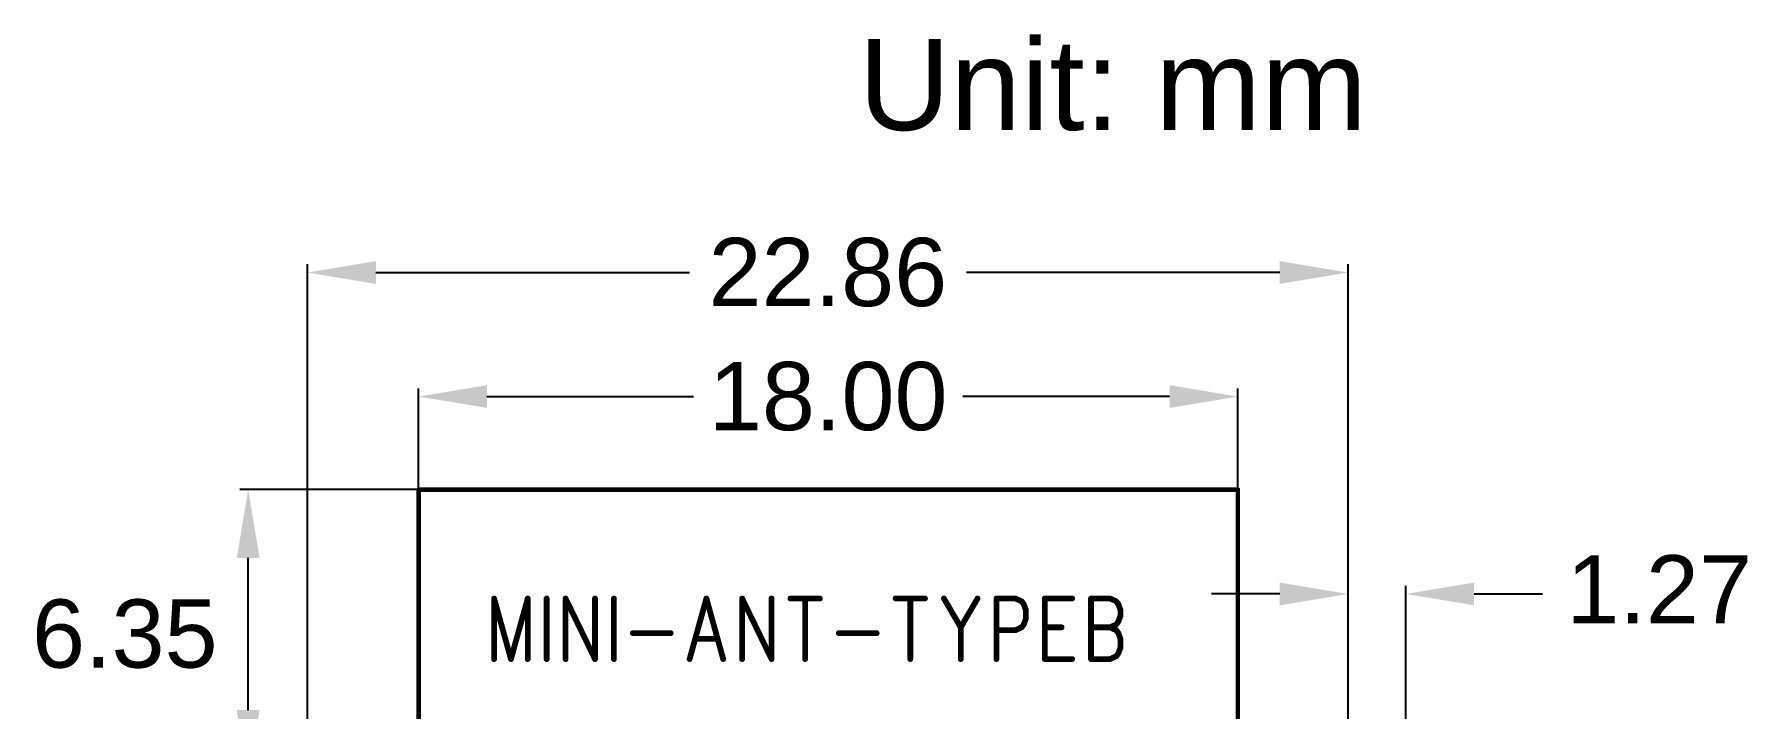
# Model space of a CAD drawing. Extents: x 17.8 to 58.4, y 21 to 93.6.
# Drawn here: x 20.66 to 58.35, y 78.73 to 93.56 of the extents above; entities that cross this region are included whole.
import ezdxf

# ---------------------------------------------------------------- set-up
doc = ezdxf.new("R2010")
doc.units = 0
doc.header["$MEASUREMENT"] = 0
doc.layers.get('0').update_dxf_attribs({"linetype": 'CONTINUOUS'})
doc.layers.get('Defpoints').update_dxf_attribs({"linetype": 'CONTINUOUS'})
doc.layers.add('SILKTOP_PHO', color=251, linetype='CONTINUOUS')
doc.styles.get("Standard").update_dxf_attribs({"font": 'arial.ttf'})
doc.dimstyles.get("Standard").update_dxf_attribs({"dimtxt": 1.5, "dimasz": 1.5, "dimexe": 0.18, "dimexo": 0, "dimgap": 0.5, "dimtad": 0, "dimtih": 1, "dimtoh": 1, "dimzin": 0, "dimdsep": 46, "dimtxsty": 'Standard', "dimcen": 0.09, "dimadec": 0, "dimazin": 0, "dimtfac": 1, "dimtofl": 0, "dimtmove": 2, "dimatfit": 3, "dimfxl": 1, "dimtolj": 1, "dimtzin": 0, "dimarcsym": 0})

# ---------------------------------------------------------------- blocks, each defined once
blk = doc.blocks.new('ROUND_32')
at = {"const_width": 0.0635}
blk.add_lwpolyline([(-0.03175, 0, 1), (0.03175, 0, 1)], format="xyb", close=True, dxfattribs=at)
blk = doc.blocks.new('ROUND_33')
at = {"const_width": 0.0508}
blk.add_lwpolyline([(-0.0254, 0, 1), (0.0254, 0, 1)], format="xyb", close=True, dxfattribs=at)
blk = doc.blocks.new('*D65')
at = {"color": 0, "linetype": 'Continuous', "lineweight": -2}
for p, q in [((49.53, 75.625), (49.53, 81.434)), ((50.8, 76.668), (50.8, 81.434)), ((48.03, 81.254), (46.53, 81.254)), ((52.3, 81.254), (53.8, 81.254))]:
    blk.add_line(p, q, dxfattribs=at)
at = {"color": 0, "linetype": 'Continuous'}
for points in [[(48.03, 81.504), (48.03, 81.004), (49.53, 81.254)], [(52.3, 81.504), (52.3, 81.004), (50.8, 81.254)]]:
    blk.add_solid(points, dxfattribs=at)
at = {"layer": 'Defpoints', "color": 0, "linetype": 'Continuous'}
for p in [(50.8, 81.254), (50.8, 76.668), (49.53, 75.625)]:
    blk.add_point(p, dxfattribs=at)
at = {"color": 0, "linetype": 'Continuous', "insert": (56.366, 81.355), "char_height": 1.5, "attachment_point": 5}
blk.add_mtext('\\A1;1.27', dxfattribs=at)
blk = doc.blocks.new('*D66')
at = {"color": 0, "linetype": 'Continuous', "lineweight": -2}
for p, q in [((26.67, 75.737), (26.67, 88.502)), ((28.17, 88.322), (35.057, 88.322)), ((48.03, 88.322), (41.143, 88.322)), ((49.53, 75.625), (49.53, 88.502))]:
    blk.add_line(p, q, dxfattribs=at)
at = {"color": 0, "linetype": 'Continuous'}
for points in [[(28.17, 88.572), (28.17, 88.072), (26.67, 88.322)], [(48.03, 88.572), (48.03, 88.072), (49.53, 88.322)]]:
    blk.add_solid(points, dxfattribs=at)
at = {"layer": 'Defpoints', "color": 0, "linetype": 'Continuous'}
for p in [(26.67, 88.322), (26.67, 75.737), (49.53, 75.625)]:
    blk.add_point(p, dxfattribs=at)
at = {"color": 0, "linetype": 'Continuous', "insert": (38.1, 88.322), "char_height": 1.5, "attachment_point": 5}
blk.add_mtext('\\A1;22.86', dxfattribs=at)
blk = doc.blocks.new('*D67')
at = {"color": 0, "linetype": 'Continuous', "lineweight": -2}
for p, q in [((29.108, 80.152), (29.108, 85.774)), ((30.608, 85.594), (35.151, 85.594)), ((45.608, 85.594), (41.066, 85.594)), ((47.108, 80.152), (47.108, 85.774))]:
    blk.add_line(p, q, dxfattribs=at)
at = {"color": 0, "linetype": 'Continuous'}
for points in [[(30.608, 85.844), (30.608, 85.344), (29.108, 85.594)], [(45.608, 85.844), (45.608, 85.344), (47.108, 85.594)]]:
    blk.add_solid(points, dxfattribs=at)
at = {"layer": 'Defpoints', "color": 0, "linetype": 'Continuous'}
for p in [(47.108, 85.594), (29.108, 80.152), (47.108, 80.152)]:
    blk.add_point(p, dxfattribs=at)
at = {"color": 0, "linetype": 'Continuous', "insert": (38.108, 85.594), "char_height": 1.5, "attachment_point": 5}
blk.add_mtext('\\A1;18.00', dxfattribs=at)
blk = doc.blocks.new('*D69')
at = {"color": 0, "linetype": 'Continuous', "lineweight": -2}
for p, q in [((38.108, 83.547), (25.183, 83.547)), ((25.363, 78.7), (25.363, 82.047)), ((25.932, 77.2), (25.183, 77.2))]:
    blk.add_line(p, q, dxfattribs=at)
at = {"color": 0, "linetype": 'Continuous'}
for points in [[(25.113, 82.047), (25.613, 82.047), (25.363, 83.547)], [(25.113, 78.7), (25.613, 78.7), (25.363, 77.2)]]:
    blk.add_solid(points, dxfattribs=at)
at = {"layer": 'Defpoints', "color": 0, "linetype": 'Continuous'}
for p in [(25.363, 83.547), (38.108, 83.547), (25.932, 77.2)]:
    blk.add_point(p, dxfattribs=at)
at = {"color": 0, "linetype": 'Continuous', "insert": (22.653, 80.373), "char_height": 1.5, "attachment_point": 5}
blk.add_mtext('\\A1;6.35', dxfattribs=at)

msp = doc.modelspace()

# ---------------------------------------------------------------- linework, layer by layer
at = {"layer": 'SILKTOP_PHO'}
for points, const_width in [([(29.1084, 76.757022), (29.1084, 83.54695)], 0.1016), ([(29.1084, 83.54695), (47.108364, 83.54695)], 0.1016), ([(47.108364, 83.54695), (47.108364, 76.757022)], 0.1016), ([(30.76702, 81.154778), (30.76702, 79.821278)], 0.127), ([(30.76702, 81.154778), (31.13659, 79.821278)], 0.127), ([(31.505906, 81.154778), (31.13659, 79.821278)], 0.127), ([(31.505906, 81.154778), (31.505906, 79.821278)], 0.127), ([(31.92145, 81.154778), (31.92145, 79.821278)], 0.127), ([(32.337248, 81.154778), (32.337248, 79.821278)], 0.127), ([(32.337248, 81.154778), (32.983678, 79.821278)], 0.127), ([(32.983678, 81.154778), (32.983678, 79.821278)], 0.127), ([(33.399476, 81.154778), (33.399476, 79.821278)], 0.127), ([(35.431476, 81.154778), (35.061906, 79.821278)], 0.127), ([(35.431476, 81.154778), (35.800792, 79.821278)], 0.127), ([(36.21659, 81.154778), (36.21659, 79.821278)], 0.127), ([(36.21659, 81.154778), (36.86302, 79.821278)], 0.127), ([(36.86302, 81.154778), (36.86302, 79.821278)], 0.127), ([(37.278564, 81.154778), (37.925248, 81.154778)], 0.127), ([(37.601906, 81.154778), (37.601906, 79.821278)], 0.127), ([(39.587678, 81.154778), (40.234362, 81.154778)], 0.127), ([(39.91102, 81.154778), (39.91102, 79.821278)], 0.127), ([(40.649906, 81.154778), (41.019476, 80.519778)], 0.127), ([(41.388792, 81.154778), (41.019476, 80.519778)], 0.127), ([(41.80459, 81.154778), (41.80459, 79.821278)], 0.127), ([(41.80459, 81.154778), (42.220134, 81.154778)], 0.127), ([(42.220134, 81.154778), (42.358564, 81.091278)], 0.127), ([(42.358564, 81.091278), (42.404792, 81.027778)], 0.127), ([(42.404792, 81.027778), (42.45102, 80.900778)], 0.127), ([(42.866564, 81.154778), (42.866564, 79.821278)], 0.127), ([(42.866564, 81.154778), (43.46702, 81.154778)], 0.127), ([(43.882564, 81.154778), (43.882564, 79.821278)], 0.127), ([(43.882564, 81.154778), (44.298362, 81.154778)], 0.127), ([(44.298362, 81.154778), (44.436792, 81.091278)], 0.127), ([(44.436792, 81.091278), (44.48302, 81.027778)], 0.127), ([(44.48302, 81.027778), (44.529248, 80.900778)], 0.127), ([(42.45102, 80.710278), (42.404792, 80.583278)], 0.127), ([(42.45102, 80.900778), (42.45102, 80.710278)], 0.127), ([(44.48302, 80.646778), (44.436792, 80.583278)], 0.127), ([(44.529248, 80.773778), (44.48302, 80.646778)], 0.127), ([(44.529248, 80.900778), (44.529248, 80.773778)], 0.127), ([(33.81502, 80.392778), (34.646362, 80.392778)], 0.127), ([(35.20059, 80.265778), (35.662362, 80.265778)], 0.127), ([(38.340792, 80.392778), (39.172134, 80.392778)], 0.127), ([(41.019476, 80.519778), (41.019476, 79.821278)], 0.127), ([(42.220134, 80.456278), (41.80459, 80.456278)], 0.127), ([(42.358564, 80.519778), (42.220134, 80.456278)], 0.127), ([(42.404792, 80.583278), (42.358564, 80.519778)], 0.127), ([(42.866564, 80.519778), (43.236134, 80.519778)], 0.127), ([(43.882564, 80.519778), (44.298362, 80.519778)], 0.127), ([(44.436792, 80.583278), (44.298362, 80.519778)], 0.127), ([(44.298362, 80.519778), (44.436792, 80.456278)], 0.127), ([(44.436792, 80.456278), (44.48302, 80.392778)], 0.127), ([(44.48302, 80.392778), (44.529248, 80.265778)], 0.127), ([(44.529248, 80.265778), (44.529248, 80.075278)], 0.127), ([(44.436792, 79.884778), (44.298362, 79.821278)], 0.127), ([(44.48302, 79.948278), (44.436792, 79.884778)], 0.127), ([(44.529248, 80.075278), (44.48302, 79.948278)], 0.127), ([(42.866564, 79.821278), (43.46702, 79.821278)], 0.127), ([(44.298362, 79.821278), (43.882564, 79.821278)], 0.127)]:
    msp.add_lwpolyline(points, dxfattribs=dict(at, const_width=const_width))

# ---------------------------------------------------------------- block references
for name, p in [('ROUND_33', (29.1084, 83.54695)), ('ROUND_33', (47.108364, 83.54695)), ('ROUND_32', (30.76702, 81.154778)), ('ROUND_32', (30.76702, 81.154778)), ('ROUND_32', (31.505906, 81.154778)), ('ROUND_32', (31.505906, 81.154778)), ('ROUND_32', (31.92145, 81.154778)), ('ROUND_32', (32.337248, 81.154778)), ('ROUND_32', (32.337248, 81.154778)), ('ROUND_32', (32.983678, 81.154778)), ('ROUND_32', (33.399476, 81.154778)), ('ROUND_32', (35.431476, 81.154778)), ('ROUND_32', (35.431476, 81.154778)), ('ROUND_32', (36.21659, 81.154778)), ('ROUND_32', (36.21659, 81.154778)), ('ROUND_32', (36.86302, 81.154778)), ('ROUND_32', (37.278564, 81.154778)), ('ROUND_32', (37.601906, 81.154778)), ('ROUND_32', (37.925248, 81.154778)), ('ROUND_32', (39.587678, 81.154778)), ('ROUND_32', (39.91102, 81.154778)), ('ROUND_32', (40.234362, 81.154778)), ('ROUND_32', (40.649906, 81.154778)), ('ROUND_32', (41.388792, 81.154778)), ('ROUND_32', (41.80459, 81.154778)), ('ROUND_32', (41.80459, 81.154778)), ('ROUND_32', (42.220134, 81.154778)), ('ROUND_32', (42.358564, 81.091278)), ('ROUND_32', (42.404792, 81.027778)), ('ROUND_32', (42.866564, 81.154778)), ('ROUND_32', (42.866564, 81.154778)), ('ROUND_32', (43.46702, 81.154778)), ('ROUND_32', (43.882564, 81.154778)), ('ROUND_32', (43.882564, 81.154778)), ('ROUND_32', (44.298362, 81.154778)), ('ROUND_32', (44.436792, 81.091278)), ('ROUND_32', (44.48302, 81.027778)), ('ROUND_32', (42.45102, 80.900778)), ('ROUND_32', (42.45102, 80.710278)), ('ROUND_32', (44.48302, 80.646778)), ('ROUND_32', (44.529248, 80.900778)), ('ROUND_32', (44.529248, 80.773778)), ('ROUND_32', (33.81502, 80.392778)), ('ROUND_32', (34.646362, 80.392778)), ('ROUND_32', (35.20059, 80.265778)), ('ROUND_32', (35.662362, 80.265778)), ('ROUND_32', (38.340792, 80.392778)), ('ROUND_32', (39.172134, 80.392778)), ('ROUND_32', (41.019476, 80.519778)), ('ROUND_32', (41.019476, 80.519778)), ('ROUND_32', (41.80459, 80.456278)), ('ROUND_32', (42.220134, 80.456278)), ('ROUND_32', (42.358564, 80.519778)), ('ROUND_32', (42.404792, 80.583278)), ('ROUND_32', (42.866564, 80.519778)), ('ROUND_32', (43.236134, 80.519778)), ('ROUND_32', (43.882564, 80.519778)), ('ROUND_32', (44.298362, 80.519778)), ('ROUND_32', (44.298362, 80.519778)), ('ROUND_32', (44.436792, 80.583278)), ('ROUND_32', (44.436792, 80.456278)), ('ROUND_32', (44.48302, 80.392778)), ('ROUND_32', (44.529248, 80.265778)), ('ROUND_32', (44.436792, 79.884778)), ('ROUND_32', (44.48302, 79.948278)), ('ROUND_32', (44.529248, 80.075278)), ('ROUND_32', (30.76702, 79.821278)), ('ROUND_32', (31.13659, 79.821278)), ('ROUND_32', (31.13659, 79.821278)), ('ROUND_32', (31.505906, 79.821278)), ('ROUND_32', (31.92145, 79.821278)), ('ROUND_32', (32.337248, 79.821278)), ('ROUND_32', (32.983678, 79.821278)), ('ROUND_32', (32.983678, 79.821278)), ('ROUND_32', (33.399476, 79.821278)), ('ROUND_32', (35.061906, 79.821278)), ('ROUND_32', (35.800792, 79.821278)), ('ROUND_32', (36.21659, 79.821278)), ('ROUND_32', (36.86302, 79.821278)), ('ROUND_32', (36.86302, 79.821278)), ('ROUND_32', (37.601906, 79.821278)), ('ROUND_32', (39.91102, 79.821278)), ('ROUND_32', (41.019476, 79.821278)), ('ROUND_32', (41.80459, 79.821278)), ('ROUND_32', (42.866564, 79.821278)), ('ROUND_32', (42.866564, 79.821278)), ('ROUND_32', (43.46702, 79.821278)), ('ROUND_32', (43.882564, 79.821278)), ('ROUND_32', (43.882564, 79.821278)), ('ROUND_32', (44.298362, 79.821278))]:
    msp.add_blockref(name, p, dxfattribs=at)

# ---------------------------------------------------------------- texts
at = {"linetype": 'Continuous'}
msp.add_text('Unit: mm', height=2, dxfattribs=at).set_placement((38.773241, 91.453478))

# ---------------------------------------------------------------- dimensions: what is measured, and where the dimension line sits
for base, p1, p2, picture, middle in [((26.67, 88.322269), (49.53, 75.624944), (26.67, 75.736567), '*D66', (38.1, 88.322269)), ((47.108364, 85.593842), (29.1084, 80.151986), (47.108364, 80.151986), '*D67', (38.108382, 85.593842))]:
    dim = msp.add_linear_dim(base=base, p1=p1, p2=p2, dimstyle='Standard', dxfattribs=at)
    dim.commit()
    dim.dimension.update_dxf_attribs({"geometry": picture, "text_midpoint": middle})
dim = msp.add_linear_dim(base=(25.36345, 83.54695), p1=(25.931876, 77.199998), p2=(38.108382, 83.54695), angle=90, dimstyle='Standard', dxfattribs=at)
dim.commit()
dim.dimension.update_dxf_attribs({"geometry": '*D69', "text_midpoint": (22.652503, 80.373474), "dimtype": 160})
dim = msp.add_linear_dim(base=(50.8, 81.254105), p1=(49.53, 75.624944), p2=(50.8, 76.668376), dimstyle='Standard', dxfattribs=at)
dim.commit()
dim.dimension.update_dxf_attribs({"geometry": '*D65', "text_midpoint": (56.366341, 81.355163), "dimtype": 160})

doc.saveas('drawing.dxf')
